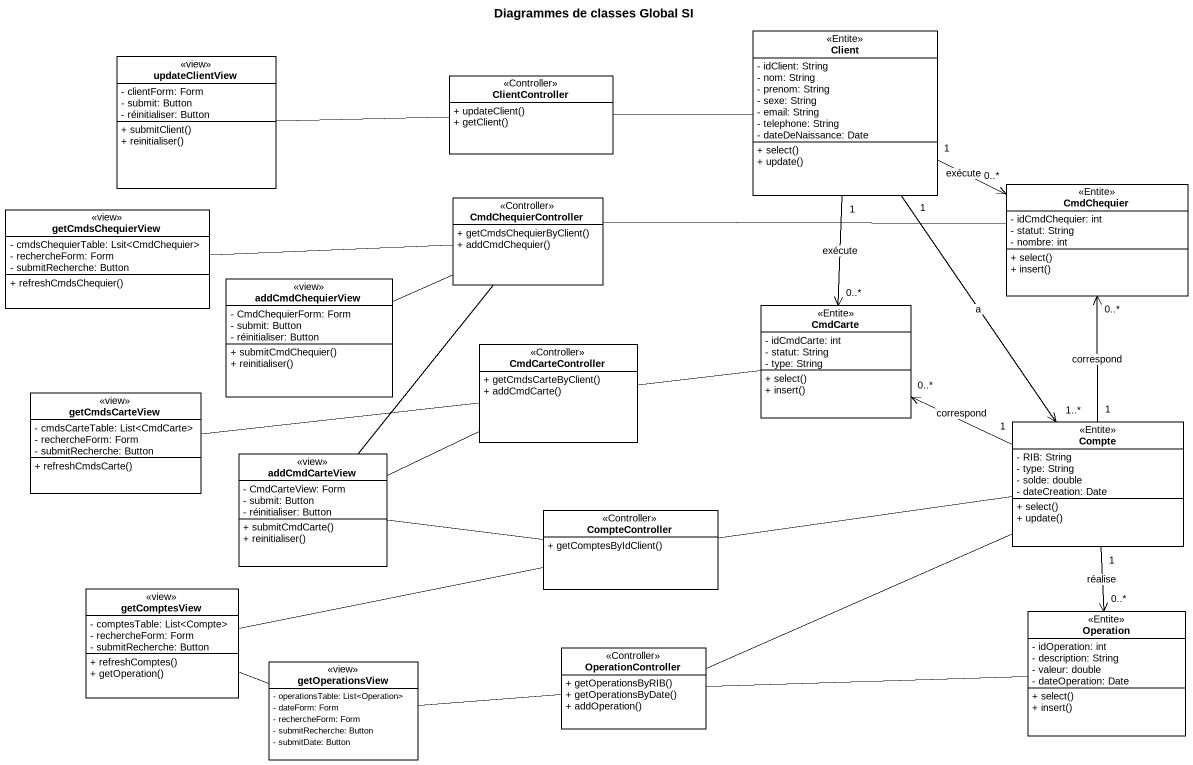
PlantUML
@startuml
title Diagrammes de classes Global SI
hide circle
hide empty members
skinparam classAttributeIconSize 0
class Client <<Entite>> {
  - idClient: String
  - nom: String
  - prenom: String
  - sexe: String
  - email: String
  - telephone: String
  - dateDeNaissance: Date
  + select()
  + update()
}
class updateClientView <<view>> {
  - clientForm: Form
  - submit: Button
  - réinitialiser: Button
  + submitClient()
  + reinitialiser()
}
class ClientController <<Controller>> {
  + updateClient()
  + getClient()
}
class getCmdsChequierView <<view>> {
  - cmdsChequierTable: Lsit<CmdChequier>
  - rechercheForm: Form
  - submitRecherche: Button
  + refreshCmdsChequier()
}
class CmdChequierController <<Controller>> {
  + getCmdsChequierByClient()
  + addCmdChequier()
}
class CmdChequier <<Entite>> {
  - idCmdChequier: int
  - statut: String
  - nombre: int
  + select()
  + insert()
}
class addCmdChequierView <<view>> {
  - CmdChequierForm: Form
  - submit: Button
  - réinitialiser: Button
  + submitCmdChequier()
  + reinitialiser()
}
class CmdCarte <<Entite>> {
  - idCmdCarte: int
  - statut: String
  - type: String
  + select()
  + insert()
}
class CmdCarteController <<Controller>> {
  + getCmdsCarteByClient()
  + addCmdCarte()
}
class getCmdsCarteView <<view>> {
  - cmdsCarteTable: List<CmdCarte>
  - rechercheForm: Form
  - submitRecherche: Button
  + refreshCmdsCarte()
}
class addCmdCarteView <<view>> {
  - CmdCarteView: Form
  - submit: Button
  - réinitialiser: Button
  + submitCmdCarte()
  + reinitialiser()
}
class Compte <<Entite>> {
  - RIB: String
  - type: String
  - solde: double
  - dateCreation: Date
  + select()
  + update()
}
class CompteController <<Controller>> {
  + getComptesByIdClient()
}
class getComptesView <<view>> {
  - comptesTable: List<Compte>
  - rechercheForm: Form
  - submitRecherche: Button
  + refreshComptes()
  + getOperation()
}
class Operation <<Entite>> {
  - idOperation: int
  - description: String
  - valeur: double
  - dateOperation: Date
  + select()
  + insert()
}
class getOperationsView <<view>> {
  - operationsTable: List<Operation>
  - dateForm: Form
  - rechercheForm: Form
  - submitRecherche: Button
  - submitDate: Button
}
class OperationController <<Controller>> {
  + getOperationsByRIB()
  + getOperationsByDate()
  + addOperation()
}
Client "1" -right-> "0..*" CmdChequier : exécute
Client "1" --> "1..*" Compte : a
updateClientView -right- ClientController
ClientController -right- Client
getCmdsChequierView -right- CmdChequierController
CmdChequierController -right- CmdChequier
addCmdChequierView -right- CmdChequierController
CmdCarte "0..*" <-up- "1" Client : exécute
CmdCarte "0..*" <-right- "1" Compte : correspond
CmdCarteController -right- CmdCarte
getCmdsCarteView -right- CmdCarteController
addCmdCarteView -up- CmdChequierController
addCmdCarteView -right- CmdCarteController
addCmdCarteView -right- CompteController
Compte "1" -up-> "0..*" CmdChequier : correspond
Compte "1" --> "0..*" Operation : réalise
CompteController -right- Compte
getComptesView -right- CompteController
getComptesView -right- getOperationsView
getOperationsView -right- OperationController
OperationController -right- Compte
OperationController -right- Operation
@enduml
